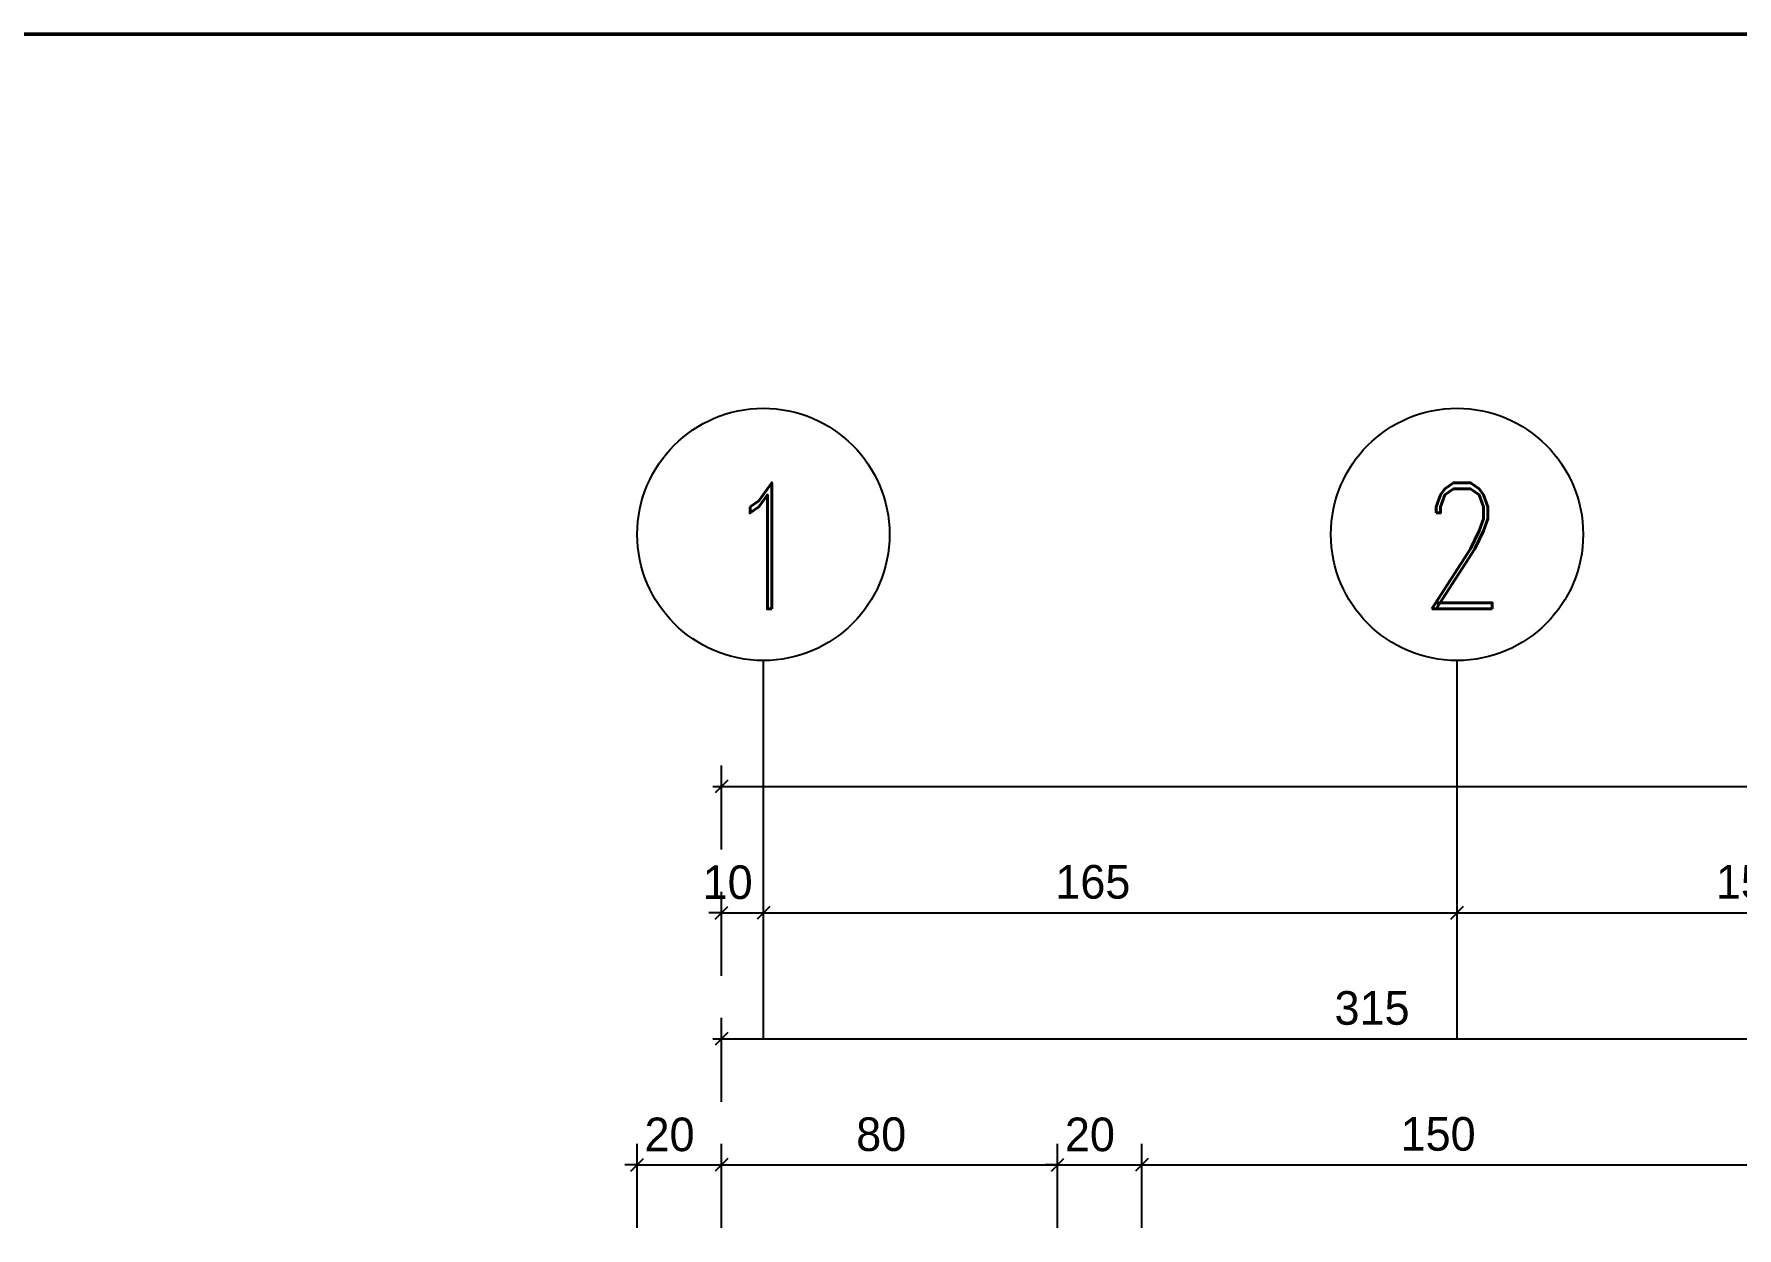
# Model space of a CAD drawing. Extents: x 182769.15 to 182771.38, y 101811.72 to 101812.21.
# Drawn here: x 182769.5987 to 182769.6797, y 101812.1568 to 101812.2136 of the extents above; entities that cross this region are included whole.
import ezdxf

# ---------------------------------------------------------------- set-up
doc = ezdxf.new("R2010")
doc.units = 0
doc.header["$MEASUREMENT"] = 0
doc.linetypes.add('DUZ', pattern=[500, 500])
doc.layers.get('0').update_dxf_attribs({"color": 1, "linetype": 'DUZ'})
for name, color, linetype in [('AKS', 191, 'Continuous'), ('AKS YAZI', 81, 'Continuous'), ('dış dikey', 2, 'Continuous')]:
    doc.layers.add(name, color=color, linetype=linetype)
doc.layers.add('Standard', color=7, linetype='Continuous', lineweight=25)
doc.styles.add('İÇ ÖLÇÜ', font='stylu.ttf', dxfattribs={"height": 8})
doc.styles.add('STYLE1', font='romand.shx', dxfattribs={"width": 0.8, "height": 0.125})

msp = doc.modelspace()

# ---------------------------------------------------------------- linework, layer by layer
at = {"color": 0, "linetype": 'ByBlock'}
for p, q in [((182769.631695, 101812.178124), (182769.631095, 101812.177524)), ((182769.631095, 101812.171524), (182769.631695, 101812.172124)), ((182769.633695, 101812.172124), (182769.633095, 101812.171524)), ((182769.633695, 101812.172124), (182769.633095, 101812.171524)), ((182769.666695, 101812.172124), (182769.666095, 101812.171524)), ((182769.666095, 101812.171524), (182769.666695, 101812.172124)), ((182769.631695, 101812.166124), (182769.631095, 101812.165524)), ((182769.627095, 101812.159524), (182769.627695, 101812.160124)), ((182769.631695, 101812.160124), (182769.631095, 101812.159524)), ((182769.631695, 101812.160124), (182769.631095, 101812.159524)), ((182769.647095, 101812.159524), (182769.647695, 101812.160124)), ((182769.647095, 101812.159524), (182769.647695, 101812.160124)), ((182769.651695, 101812.160124), (182769.651095, 101812.159524)), ((182769.651695, 101812.160124), (182769.651095, 101812.159524))]:
    msp.add_line(p, q, dxfattribs=at)
at = {"layer": 'AKS', "linetype": 'Continuous'}
for p, q in [((182769.633395, 101812.165824), (182769.633395, 101812.183824)), ((182769.666395, 101812.165824), (182769.666395, 101812.183824))]:
    msp.add_line(p, q, dxfattribs=at)
at = {"layer": 'AKS YAZI', "ltscale": 100}
for centre in [(182769.633395, 101812.189824), (182769.666395, 101812.189824)]:
    msp.add_circle(centre, 0.006, dxfattribs=at)
at = {"layer": 'dış dikey'}
for p, q in [((182769.631395, 101812.174824), (182769.631395, 101812.178824)), ((182769.630995, 101812.177824), (182769.799795, 101812.177824)), ((182769.631395, 101812.168824), (182769.631395, 101812.172824)), ((182769.633395, 101812.168824), (182769.633395, 101812.172824)), ((182769.633395, 101812.168824), (182769.633395, 101812.172824)), ((182769.666395, 101812.168824), (182769.666395, 101812.172824)), ((182769.666395, 101812.168824), (182769.666395, 101812.172824)), ((182769.631395, 101812.171824), (182769.630795, 101812.171824)), ((182769.631395, 101812.171824), (182769.633395, 101812.171824)), ((182769.632995, 101812.171824), (182769.666795, 101812.171824)), ((182769.633395, 101812.171824), (182769.633995, 101812.171824)), ((182769.665995, 101812.171824), (182769.696795, 101812.171824)), ((182769.631395, 101812.162824), (182769.631395, 101812.166824)), ((182769.630995, 101812.165824), (182769.694795, 101812.165824)), ((182769.627395, 101812.156824), (182769.627395, 101812.160824)), ((182769.631395, 101812.156824), (182769.631395, 101812.160824)), ((182769.631395, 101812.156824), (182769.631395, 101812.160824)), ((182769.647395, 101812.156824), (182769.647395, 101812.160824)), ((182769.647395, 101812.156824), (182769.647395, 101812.160824)), ((182769.651395, 101812.156824), (182769.651395, 101812.160824)), ((182769.651395, 101812.156824), (182769.651395, 101812.160824)), ((182769.627395, 101812.159824), (182769.626795, 101812.159824)), ((182769.627395, 101812.159824), (182769.631395, 101812.159824)), ((182769.630995, 101812.159824), (182769.647795, 101812.159824)), ((182769.631395, 101812.159824), (182769.631995, 101812.159824)), ((182769.647395, 101812.159824), (182769.646795, 101812.159824)), ((182769.647395, 101812.159824), (182769.651395, 101812.159824)), ((182769.650995, 101812.159824), (182769.681795, 101812.159824)), ((182769.651395, 101812.159824), (182769.651995, 101812.159824))]:
    msp.add_line(p, q, dxfattribs=at)
at = {"layer": 'Standard', "color": 4, "linetype": 'ByBlock', "lineweight": 50}
msp.add_line((182769.897163, 101812.213632), (182769.522964, 101812.213632), dxfattribs=at)

# ---------------------------------------------------------------- texts
at = {"layer": 'AKS YAZI', "style": 'STYLE1', "width": 0.8}
for s, p in [('1', (182769.631527, 101812.186278, 0.00005)), ('2', (182769.664575, 101812.186278, 0.00005))]:
    msp.add_text(s, height=0.006, dxfattribs=at).set_placement(p)
at = {"layer": 'dış dikey', "color": 11, "style": 'İÇ ÖLÇÜ'}
for s, p in [('10', (182769.630505, 101812.172475)), ('165', (182769.647284, 101812.172493)), ('150', (182769.678711, 101812.172499)), ('315', (182769.660568, 101812.166493)), ('20', (182769.62774, 101812.160475)), ('80', (182769.637809, 101812.160485)), ('20', (182769.64774, 101812.160475)), ('150', (182769.663711, 101812.160499))]:
    msp.add_text(s, height=0.0016, dxfattribs=at).set_placement(p)

doc.saveas('drawing.dxf')
